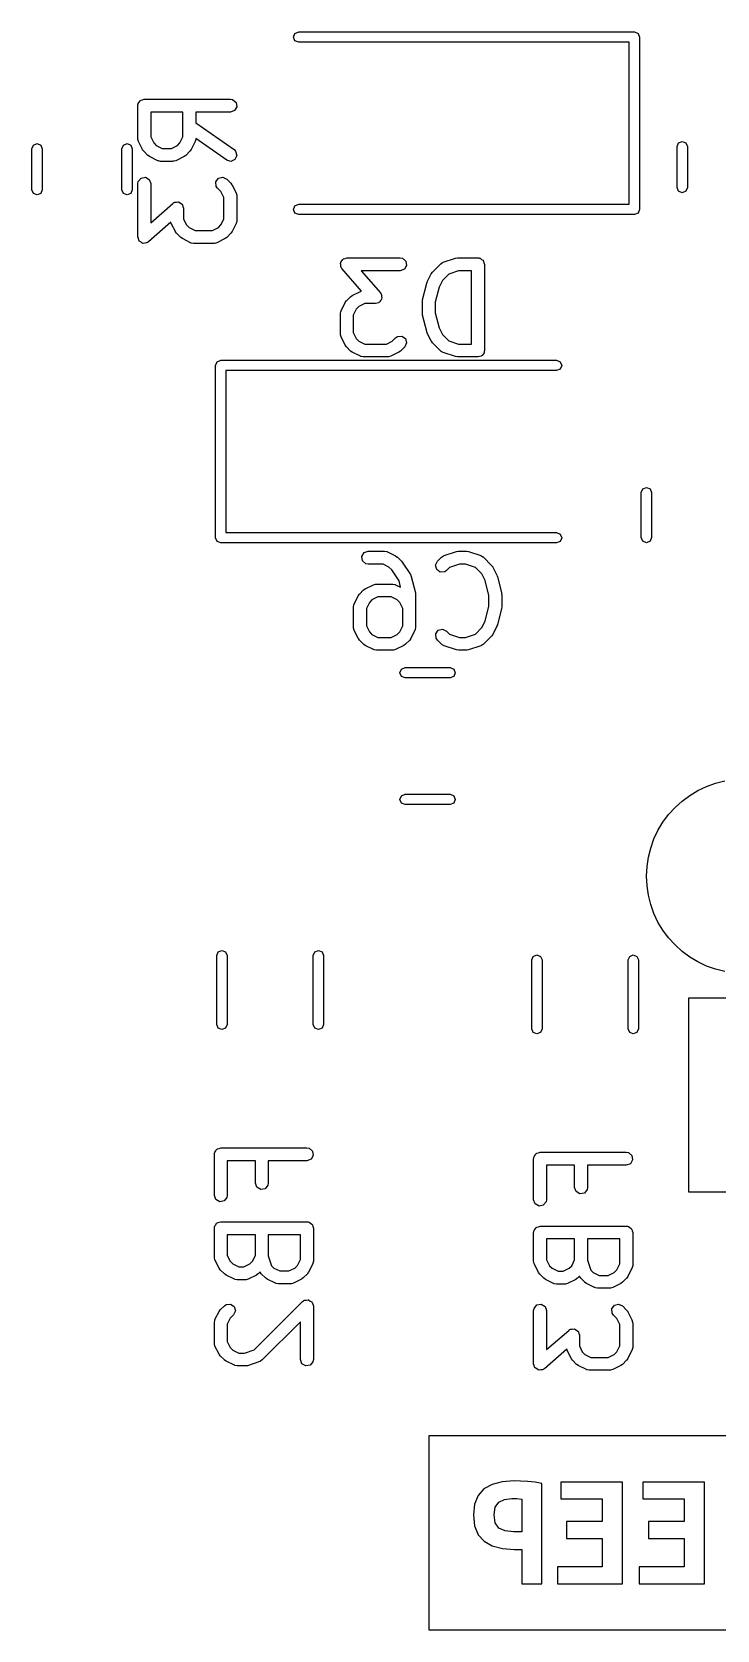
# Model space of a CAD drawing. Extents: x 109 to 192, y -153 to -42.
# Drawn here: x 108.84 to 116.8, y -115.43 to -96.88 of the extents above; entities that cross this region are included whole.
import ezdxf

# ---------------------------------------------------------------- set-up
doc = ezdxf.new("R2010")
doc.units = 0
doc.layers.add('BLACK', color=7, linetype='CONTINUOUS')

msp = doc.modelspace()

# ---------------------------------------------------------------- linework, layer by layer
at = {"layer": 'BLACK', "linetype": 'CONTINUOUS'}
for p, q in [((111.879, -96.9424), (111.896, -96.9)), ((111.896, -96.9848), (111.879, -96.9424)), ((111.896, -96.9), (111.939, -96.8824)), ((111.939, -97.0024), (111.896, -96.9848)), ((111.939, -96.8824), (115.839, -96.8824)), ((115.839, -96.8824), (115.881, -96.9)), ((115.881, -96.9), (115.899, -96.9424)), ((115.899, -96.9424), (115.899, -98.9424)), ((115.779, -97.0024), (111.939, -97.0024)), ((115.779, -98.8824), (115.779, -97.0024)), ((110.071, -97.7377), (110.072, -97.728)), ((110.072, -97.7247), (110.073, -97.7218)), ((110.072, -97.728), (110.072, -97.7247)), ((110.073, -97.7218), (110.075, -97.7121)), ((110.075, -97.7121), (110.088, -97.6971)), ((110.088, -97.6971), (110.097, -97.6803)), ((110.097, -97.6803), (110.104, -97.6779)), ((110.104, -97.6779), (110.108, -97.6728)), ((110.108, -97.6728), (110.127, -97.6694)), ((110.127, -97.6694), (110.146, -97.6627)), ((110.146, -97.6627), (111.146, -97.6627)), ((111.146, -97.6627), (111.171, -97.6672)), ((111.171, -97.6672), (111.211, -97.7002)), ((111.211, -97.7002), (111.219, -97.7507)), ((110.071, -98.1187), (110.071, -97.7377)), ((110.221, -97.8127), (110.221, -98.101)), ((110.594, -97.8127), (110.221, -97.8127)), ((110.594, -98.101), (110.594, -97.8127)), ((111.146, -97.8127), (110.744, -97.8127)), ((110.744, -97.8127), (110.744, -97.9368)), ((111.194, -97.7952), (111.146, -97.8127)), ((111.219, -97.7507), (111.194, -97.7952)), ((110.221, -98.101), (110.255, -98.1695)), ((110.56, -98.1695), (110.594, -98.101)), ((110.744, -97.9368), (111.189, -98.2477)), ((108.841, -98.2385), (108.858, -98.1961)), ((108.841, -98.7131), (108.841, -98.2385)), ((108.858, -98.1961), (108.901, -98.1785)), ((108.901, -98.1785), (108.943, -98.1961)), ((108.943, -98.1961), (108.961, -98.2385)), ((108.961, -98.2385), (108.961, -98.7131)), ((109.886, -98.2385), (109.903, -98.1961)), ((109.886, -98.7131), (109.886, -98.2385)), ((109.903, -98.1961), (109.946, -98.1785)), ((109.946, -98.1785), (109.988, -98.1961)), ((109.988, -98.1961), (110.006, -98.2385)), ((110.006, -98.2385), (110.006, -98.7131)), ((110.072, -98.1229), (110.071, -98.1187)), ((110.071, -98.1272), (110.072, -98.1229)), ((110.078, -98.1522), (110.071, -98.1272)), ((110.126, -98.2474), (110.078, -98.1522)), ((110.127, -98.2486), (110.126, -98.2474)), ((110.14, -98.2669), (110.127, -98.2486)), ((110.188, -98.3145), (110.14, -98.2669)), ((110.255, -98.1695), (110.285, -98.1999)), ((110.285, -98.1999), (110.354, -98.2341)), ((110.354, -98.2341), (110.461, -98.2341)), ((110.461, -98.2341), (110.53, -98.1999)), ((110.53, -98.1999), (110.56, -98.1695)), ((110.675, -98.2669), (110.627, -98.3145)), ((110.689, -98.2474), (110.675, -98.2654)), ((110.675, -98.2654), (110.675, -98.2669)), ((110.736, -98.1522), (110.689, -98.2474)), ((110.737, -98.1477), (110.736, -98.1522)), ((110.74, -98.1443), (110.737, -98.1477)), ((110.744, -98.1197), (110.74, -98.1443)), ((111.103, -98.3706), (110.744, -98.1197)), ((111.189, -98.2477), (111.207, -98.2661)), ((111.207, -98.2661), (111.22, -98.3157)), ((116.334, -98.2131), (116.351, -98.1707)), ((116.334, -98.6877), (116.334, -98.2131)), ((116.351, -98.1707), (116.394, -98.1531)), ((116.394, -98.1531), (116.436, -98.1707)), ((116.436, -98.1707), (116.454, -98.2131)), ((116.454, -98.2131), (116.454, -98.6877)), ((110.189, -98.3152), (110.188, -98.3145)), ((110.207, -98.3286), (110.189, -98.3152)), ((110.303, -98.3762), (110.207, -98.3286)), ((110.307, -98.3767), (110.303, -98.3762)), ((110.31, -98.3796), (110.307, -98.3767)), ((110.336, -98.3841), (110.31, -98.3796)), ((110.479, -98.3841), (110.336, -98.3841)), ((110.483, -98.3826), (110.479, -98.3841)), ((110.487, -98.3836), (110.483, -98.3826)), ((110.512, -98.3762), (110.487, -98.3836)), ((110.608, -98.3286), (110.512, -98.3762)), ((110.609, -98.3274), (110.608, -98.3286)), ((110.627, -98.3145), (110.609, -98.3274)), ((111.152, -98.3838), (111.103, -98.3706)), ((111.199, -98.3622), (111.152, -98.3838)), ((111.22, -98.3157), (111.199, -98.3622)), ((110.071, -98.6425), (110.075, -98.6168)), ((110.071, -99.2615), (110.071, -98.6425)), ((110.075, -98.6168), (110.108, -98.5775)), ((110.108, -98.5775), (110.159, -98.5686)), ((110.159, -98.5686), (110.203, -98.5943)), ((110.203, -98.5943), (110.221, -98.6425)), ((110.221, -98.6425), (110.221, -99.0962)), ((110.978, -98.6231), (111.007, -98.581)), ((110.982, -98.6742), (110.978, -98.6231)), ((111.007, -98.581), (111.057, -98.5678)), ((111.057, -98.5678), (111.103, -98.5894)), ((111.103, -98.5894), (111.151, -98.6371)), ((111.151, -98.6371), (111.164, -98.6554)), ((111.164, -98.6554), (111.165, -98.6565)), ((111.165, -98.6565), (111.213, -98.7518)), ((108.858, -98.7555), (108.841, -98.7131)), ((108.901, -98.7731), (108.858, -98.7555)), ((108.943, -98.7555), (108.901, -98.7731)), ((108.961, -98.7131), (108.943, -98.7555)), ((109.903, -98.7555), (109.886, -98.7131)), ((109.946, -98.7731), (109.903, -98.7555)), ((109.988, -98.7555), (109.946, -98.7731)), ((110.006, -98.7131), (109.988, -98.7555)), ((110.997, -98.6955), (110.982, -98.6742)), ((111.036, -98.7345), (110.997, -98.6955)), ((111.071, -98.803), (111.036, -98.7345)), ((111.071, -99.0533), (111.071, -98.803)), ((111.213, -98.7518), (111.22, -98.7767)), ((111.22, -98.7767), (111.219, -98.7811)), ((111.219, -98.7811), (111.221, -98.7853)), ((111.221, -98.7853), (111.221, -99.071)), ((116.351, -98.7301), (116.334, -98.6877)), ((116.394, -98.7477), (116.351, -98.7301)), ((116.436, -98.7301), (116.394, -98.7477)), ((116.454, -98.6877), (116.436, -98.7301)), ((110.221, -99.0962), (110.477, -98.8717)), ((110.477, -98.8717), (110.487, -98.8659)), ((110.487, -98.8659), (110.489, -98.8632)), ((110.489, -98.8632), (110.492, -98.8627)), ((110.492, -98.8627), (110.499, -98.8582)), ((110.499, -98.8582), (110.52, -98.8578)), ((110.52, -98.8578), (110.54, -98.8543)), ((110.54, -98.8543), (110.545, -98.8573)), ((110.545, -98.8573), (110.551, -98.8572)), ((110.551, -98.8572), (110.566, -98.8699)), ((110.566, -98.8699), (110.584, -98.88)), ((110.584, -98.88), (110.586, -98.8856)), ((110.586, -98.8856), (110.591, -98.8893)), ((110.591, -98.8893), (110.595, -98.9092)), ((110.595, -98.9092), (110.602, -98.9282)), ((110.602, -98.9282), (110.602, -99.0533)), ((111.879, -98.9424), (111.896, -98.9)), ((111.896, -98.9848), (111.879, -98.9424)), ((111.896, -98.9), (111.939, -98.8824)), ((111.939, -99.0024), (111.896, -98.9848)), ((111.939, -98.8824), (115.779, -98.8824)), ((115.839, -99.0024), (111.939, -99.0024)), ((115.881, -98.9848), (115.839, -99.0024)), ((115.899, -98.9424), (115.881, -98.9848)), ((110.455, -99.0903), (110.195, -99.318)), ((110.459, -99.1046), (110.455, -99.0903)), ((110.507, -99.1998), (110.459, -99.1046)), ((110.508, -99.2009), (110.507, -99.1998)), ((110.521, -99.2193), (110.508, -99.2009)), ((110.602, -99.0533), (110.636, -99.1218)), ((110.636, -99.1218), (110.666, -99.1523)), ((110.666, -99.1523), (110.735, -99.1865)), ((110.735, -99.1865), (110.937, -99.1865)), ((110.937, -99.1865), (111.006, -99.1523)), ((111.006, -99.1523), (111.036, -99.1218)), ((111.036, -99.1218), (111.071, -99.0533)), ((111.152, -99.2178), (111.151, -99.2193)), ((111.165, -99.1998), (111.152, -99.2178)), ((111.213, -99.1046), (111.165, -99.1998)), ((111.216, -99.0967), (111.213, -99.1001)), ((111.213, -99.1001), (111.213, -99.1046)), ((111.221, -99.071), (111.216, -99.0967)), ((110.077, -99.2805), (110.071, -99.2615)), ((110.081, -99.3003), (110.077, -99.2805)), ((110.086, -99.3041), (110.081, -99.3003)), ((110.088, -99.3097), (110.086, -99.3041)), ((110.106, -99.3198), (110.088, -99.3097)), ((110.121, -99.3325), (110.106, -99.3198)), ((110.127, -99.3324), (110.121, -99.3325)), ((110.133, -99.3354), (110.127, -99.3324)), ((110.152, -99.3319), (110.133, -99.3354)), ((110.173, -99.3314), (110.152, -99.3319)), ((110.18, -99.327), (110.173, -99.3314)), ((110.183, -99.3265), (110.18, -99.327)), ((110.185, -99.3238), (110.183, -99.3265)), ((110.195, -99.318), (110.185, -99.3238)), ((110.569, -99.2669), (110.521, -99.2193)), ((110.57, -99.2676), (110.569, -99.2669)), ((110.588, -99.281), (110.57, -99.2676)), ((110.683, -99.3286), (110.588, -99.281)), ((110.688, -99.3291), (110.683, -99.3286)), ((110.691, -99.332), (110.688, -99.3291)), ((110.717, -99.3365), (110.691, -99.332)), ((110.955, -99.3365), (110.717, -99.3365)), ((110.959, -99.335), (110.955, -99.3365)), ((110.964, -99.336), (110.959, -99.335)), ((110.989, -99.3286), (110.964, -99.336)), ((111.084, -99.281), (110.989, -99.3286)), ((111.085, -99.2798), (111.084, -99.281)), ((111.103, -99.2669), (111.085, -99.2798)), ((111.151, -99.2193), (111.103, -99.2669)), ((112.424, -99.5662), (112.427, -99.561)), ((112.428, -99.5861), (112.424, -99.5662)), ((112.427, -99.555), (112.44, -99.5392)), ((112.427, -99.561), (112.427, -99.555)), ((112.428, -99.6063), (112.428, -99.5861)), ((112.44, -99.5392), (112.45, -99.5217)), ((112.45, -99.5217), (112.456, -99.5197)), ((112.456, -99.5197), (112.459, -99.515)), ((112.459, -99.515), (112.479, -99.5111)), ((112.479, -99.5111), (112.498, -99.5042)), ((112.498, -99.5042), (113.117, -99.5042)), ((113.117, -99.5042), (113.143, -99.5087)), ((113.143, -99.5087), (113.182, -99.5417)), ((113.182, -99.5417), (113.191, -99.5922)), ((113.493, -99.669), (113.588, -99.5738)), ((113.588, -99.5738), (113.609, -99.5588)), ((113.609, -99.5588), (113.614, -99.5584)), ((113.614, -99.5584), (113.617, -99.5556)), ((113.617, -99.5556), (113.76, -99.508)), ((113.76, -99.508), (113.782, -99.5047)), ((113.782, -99.5047), (113.784, -99.5042)), ((113.784, -99.5042), (114.022, -99.5042)), ((114.022, -99.5042), (114.032, -99.5059)), ((114.032, -99.5059), (114.035, -99.5053)), ((114.035, -99.5053), (114.038, -99.507)), ((114.038, -99.507), (114.048, -99.5087)), ((114.048, -99.5087), (114.063, -99.5212)), ((114.063, -99.5212), (114.08, -99.531)), ((114.08, -99.531), (114.082, -99.5373)), ((114.082, -99.5373), (114.087, -99.5417)), ((114.087, -99.5417), (114.09, -99.5609)), ((114.09, -99.5609), (114.097, -99.5792)), ((114.097, -99.5792), (114.097, -100.579)), ((112.433, -99.6136), (112.428, -99.6063)), ((112.433, -99.6167), (112.433, -99.6136)), ((112.436, -99.6189), (112.433, -99.6167)), ((112.442, -99.6286), (112.436, -99.6189)), ((112.67, -99.8888), (112.442, -99.6286)), ((113.117, -99.6542), (112.664, -99.6542)), ((112.664, -99.6542), (112.888, -99.9107)), ((113.166, -99.6366), (113.117, -99.6542)), ((113.191, -99.5922), (113.166, -99.6366)), ((113.431, -99.7837), (113.479, -99.6885)), ((113.479, -99.6885), (113.492, -99.6705)), ((113.492, -99.6705), (113.493, -99.669)), ((113.608, -99.7665), (113.569, -99.8435)), ((113.682, -99.6924), (113.608, -99.7665)), ((113.796, -99.6542), (113.682, -99.6924)), ((113.947, -99.6542), (113.796, -99.6542)), ((113.947, -100.504), (113.947, -99.6542)), ((112.493, -100.002), (112.54, -99.9547)), ((112.54, -99.9547), (112.559, -99.9419)), ((112.559, -99.9419), (112.56, -99.9407)), ((112.56, -99.9407), (112.655, -99.8931)), ((112.655, -99.8931), (112.67, -99.8888)), ((112.888, -99.9107), (112.894, -99.9204)), ((112.894, -99.9204), (112.897, -99.9226)), ((112.897, -99.9226), (112.897, -99.9257)), ((112.897, -99.9257), (112.902, -99.933)), ((112.902, -99.933), (112.902, -99.9532)), ((112.902, -99.9532), (112.905, -99.9732)), ((113.378, -99.9896), (113.426, -99.7991)), ((113.426, -99.7991), (113.431, -99.7873)), ((113.431, -99.7873), (113.431, -99.7837)), ((113.569, -99.8435), (113.526, -100.017)), ((112.423, -100.151), (112.428, -100.125)), ((112.428, -100.125), (112.431, -100.122)), ((112.431, -100.117), (112.479, -100.022)), ((112.431, -100.122), (112.431, -100.117)), ((112.479, -100.022), (112.492, -100.004)), ((112.492, -100.004), (112.493, -100.002)), ((112.608, -100.1), (112.573, -100.168)), ((112.638, -100.069), (112.608, -100.1)), ((112.706, -100.035), (112.638, -100.069)), ((112.832, -100.035), (112.706, -100.035)), ((112.851, -100.028), (112.832, -100.035)), ((112.87, -100.024), (112.851, -100.028)), ((112.874, -100.02), (112.87, -100.024)), ((112.88, -100.018), (112.874, -100.02)), ((112.89, -100), (112.88, -100.018)), ((112.903, -99.9843), (112.89, -100)), ((112.905, -99.9732), (112.902, -99.9783)), ((112.902, -99.9783), (112.903, -99.9843)), ((113.376, -100.008), (113.378, -99.993)), ((113.376, -100.151), (113.376, -100.008)), ((113.378, -99.993), (113.378, -99.9896)), ((113.526, -100.017), (113.526, -100.141)), ((113.526, -100.141), (113.569, -100.315)), ((112.423, -100.389), (112.423, -100.151)), ((112.573, -100.168), (112.573, -100.371)), ((113.377, -100.154), (113.376, -100.151)), ((113.378, -100.169), (113.377, -100.154)), ((113.426, -100.359), (113.378, -100.169)), ((113.569, -100.315), (113.608, -100.392)), ((112.425, -100.393), (112.423, -100.389)), ((112.424, -100.397), (112.425, -100.393)), ((112.431, -100.422), (112.424, -100.397)), ((112.479, -100.517), (112.431, -100.422)), ((112.48, -100.519), (112.479, -100.517)), ((112.573, -100.371), (112.608, -100.44)), ((112.608, -100.44), (112.638, -100.47)), ((112.638, -100.47), (112.706, -100.504)), ((112.706, -100.504), (112.957, -100.504)), ((112.957, -100.504), (113.025, -100.47)), ((113.025, -100.47), (113.064, -100.431)), ((113.064, -100.431), (113.086, -100.416)), ((113.086, -100.416), (113.137, -100.411)), ((113.137, -100.411), (113.179, -100.441)), ((113.192, -100.49), (113.17, -100.537)), ((113.179, -100.441), (113.192, -100.49)), ((113.428, -100.362), (113.426, -100.359)), ((113.431, -100.375), (113.428, -100.362)), ((113.479, -100.47), (113.431, -100.375)), ((113.48, -100.471), (113.479, -100.47)), ((113.493, -100.489), (113.48, -100.471)), ((113.588, -100.585), (113.493, -100.489)), ((113.608, -100.392), (113.682, -100.466)), ((113.682, -100.466), (113.796, -100.504)), ((113.796, -100.504), (113.947, -100.504)), ((110.992, -100.71), (111.034, -100.692)), ((111.034, -100.692), (114.934, -100.692)), ((112.493, -100.537), (112.48, -100.519)), ((112.54, -100.585), (112.493, -100.537)), ((112.542, -100.585), (112.54, -100.585)), ((112.56, -100.599), (112.542, -100.585)), ((112.655, -100.646), (112.56, -100.599)), ((112.66, -100.647), (112.655, -100.646)), ((112.663, -100.65), (112.66, -100.647)), ((112.689, -100.654), (112.663, -100.65)), ((112.974, -100.654), (112.689, -100.654)), ((112.979, -100.653), (112.974, -100.654)), ((112.983, -100.654), (112.979, -100.653)), ((113.008, -100.646), (112.983, -100.654)), ((113.103, -100.599), (113.008, -100.646)), ((113.104, -100.597), (113.103, -100.599)), ((113.123, -100.585), (113.104, -100.597)), ((113.17, -100.537), (113.123, -100.585)), ((113.592, -100.586), (113.588, -100.585)), ((113.595, -100.59), (113.592, -100.586)), ((113.617, -100.603), (113.595, -100.59)), ((113.76, -100.65), (113.617, -100.603)), ((113.762, -100.65), (113.76, -100.65)), ((113.784, -100.654), (113.762, -100.65)), ((114.022, -100.654), (113.784, -100.654)), ((114.04, -100.648), (114.022, -100.654)), ((114.06, -100.644), (114.04, -100.648)), ((114.064, -100.639), (114.06, -100.644)), ((114.07, -100.637), (114.064, -100.639)), ((114.08, -100.62), (114.07, -100.637)), ((114.093, -100.605), (114.08, -100.62)), ((114.094, -100.595), (114.093, -100.605)), ((114.096, -100.592), (114.094, -100.595)), ((114.097, -100.579), (114.095, -100.589)), ((114.095, -100.589), (114.096, -100.592)), ((114.934, -100.692), (114.976, -100.71)), ((110.974, -100.752), (110.992, -100.71)), ((110.974, -102.752), (110.974, -100.752)), ((114.934, -100.812), (111.094, -100.812)), ((111.094, -100.812), (111.094, -102.692)), ((114.976, -100.795), (114.934, -100.812)), ((114.976, -100.71), (114.994, -100.752)), ((114.994, -100.752), (114.976, -100.795)), ((115.918, -102.228), (115.936, -102.185)), ((115.936, -102.185), (115.978, -102.168)), ((115.978, -102.168), (116.02, -102.185)), ((116.02, -102.185), (116.038, -102.228)), ((115.918, -102.75), (115.918, -102.228)), ((116.038, -102.228), (116.038, -102.75)), ((111.094, -102.692), (114.934, -102.692)), ((114.934, -102.692), (114.976, -102.71)), ((114.976, -102.71), (114.994, -102.752)), ((110.992, -102.795), (110.974, -102.752)), ((111.034, -102.812), (110.992, -102.795)), ((114.934, -102.812), (111.034, -102.812)), ((112.672, -102.97), (112.698, -102.925)), ((112.698, -102.925), (112.746, -102.908)), ((112.746, -102.908), (112.936, -102.908)), ((112.936, -102.908), (112.962, -102.912)), ((112.962, -102.912), (112.965, -102.915)), ((112.965, -102.915), (112.97, -102.916)), ((112.97, -102.916), (113.065, -102.963)), ((113.627, -102.959), (113.77, -102.912)), ((113.77, -102.912), (113.792, -102.908)), ((113.792, -102.908), (113.794, -102.908)), ((113.794, -102.908), (113.889, -102.908)), ((113.889, -102.908), (113.911, -102.912)), ((113.911, -102.912), (113.912, -102.912)), ((113.912, -102.912), (114.055, -102.959)), ((114.976, -102.795), (114.934, -102.812)), ((114.994, -102.752), (114.976, -102.795)), ((115.936, -102.793), (115.918, -102.75)), ((115.978, -102.81), (115.936, -102.793)), ((116.02, -102.793), (115.978, -102.81)), ((116.038, -102.75), (116.02, -102.793)), ((112.681, -103.02), (112.672, -102.97)), ((112.72, -103.053), (112.681, -103.02)), ((112.746, -103.058), (112.72, -103.053)), ((112.919, -103.058), (112.746, -103.058)), ((112.987, -103.092), (112.919, -103.058)), ((113.021, -103.126), (112.987, -103.092)), ((113.065, -102.963), (113.083, -102.977)), ((113.083, -102.977), (113.085, -102.977)), ((113.085, -102.977), (113.132, -103.025)), ((113.132, -103.025), (113.139, -103.034)), ((113.139, -103.034), (113.142, -103.036)), ((113.142, -103.036), (113.237, -103.179)), ((113.528, -103.071), (113.55, -103.025)), ((113.542, -103.121), (113.528, -103.071)), ((113.55, -103.025), (113.598, -102.977)), ((113.598, -102.977), (113.619, -102.962)), ((113.619, -102.962), (113.623, -102.962)), ((113.623, -102.962), (113.627, -102.959)), ((113.691, -103.096), (113.656, -103.131)), ((113.806, -103.058), (113.691, -103.096)), ((113.877, -103.058), (113.806, -103.058)), ((113.991, -103.096), (113.877, -103.058)), ((114.065, -103.17), (113.991, -103.096)), ((114.055, -102.959), (114.078, -102.972)), ((114.078, -102.972), (114.081, -102.975)), ((114.081, -102.975), (114.085, -102.977)), ((114.085, -102.977), (114.18, -103.073)), ((114.18, -103.073), (114.193, -103.091)), ((114.193, -103.091), (114.194, -103.092)), ((114.194, -103.092), (114.242, -103.187)), ((112.712, -103.344), (112.808, -103.297)), ((112.808, -103.297), (112.833, -103.289)), ((112.833, -103.289), (112.837, -103.29)), ((112.837, -103.29), (112.841, -103.289)), ((112.841, -103.289), (113.032, -103.289)), ((113.105, -103.252), (113.021, -103.126)), ((113.032, -103.289), (113.057, -103.293)), ((113.057, -103.293), (113.061, -103.296)), ((113.061, -103.296), (113.065, -103.297)), ((113.065, -103.297), (113.123, -103.326)), ((113.123, -103.326), (113.105, -103.252)), ((113.237, -103.179), (113.247, -103.202)), ((113.247, -103.202), (113.247, -103.203)), ((113.247, -103.203), (113.295, -103.393)), ((113.584, -103.15), (113.542, -103.121)), ((113.635, -103.146), (113.584, -103.15)), ((113.656, -103.131), (113.635, -103.146)), ((114.104, -103.247), (114.065, -103.17)), ((114.147, -103.421), (114.104, -103.247)), ((114.242, -103.187), (114.245, -103.2)), ((114.245, -103.2), (114.247, -103.203)), ((114.247, -103.203), (114.295, -103.393)), ((112.584, -103.521), (112.631, -103.425)), ((112.631, -103.425), (112.645, -103.407)), ((112.645, -103.406), (112.693, -103.358)), ((112.645, -103.407), (112.645, -103.406)), ((112.693, -103.358), (112.711, -103.345)), ((112.711, -103.345), (112.712, -103.344)), ((112.79, -103.473), (112.76, -103.503)), ((112.859, -103.439), (112.79, -103.473)), ((113.014, -103.439), (112.859, -103.439)), ((113.082, -103.473), (113.014, -103.439)), ((113.113, -103.503), (113.082, -103.473)), ((113.295, -103.393), (113.296, -103.408)), ((113.296, -103.408), (113.297, -103.411)), ((113.297, -103.411), (113.297, -103.792)), ((114.147, -103.545), (114.147, -103.421)), ((114.295, -103.393), (114.296, -103.408)), ((114.296, -103.408), (114.297, -103.411)), ((114.297, -103.411), (114.297, -103.554)), ((112.576, -103.554), (112.58, -103.529)), ((112.576, -103.792), (112.576, -103.554)), ((112.58, -103.529), (112.583, -103.525)), ((112.583, -103.525), (112.584, -103.521)), ((112.76, -103.503), (112.726, -103.572)), ((112.726, -103.572), (112.726, -103.775)), ((113.147, -103.572), (113.113, -103.503)), ((113.147, -103.775), (113.147, -103.572)), ((114.104, -103.719), (114.147, -103.545)), ((114.295, -103.572), (114.247, -103.763)), ((114.297, -103.554), (114.295, -103.569)), ((114.295, -103.569), (114.295, -103.572)), ((112.577, -103.797), (112.576, -103.792)), ((112.576, -103.801), (112.577, -103.797)), ((112.584, -103.826), (112.576, -103.801)), ((112.631, -103.921), (112.584, -103.826)), ((112.726, -103.775), (112.76, -103.843)), ((112.76, -103.843), (112.79, -103.874)), ((113.082, -103.874), (113.113, -103.843)), ((113.113, -103.843), (113.147, -103.775)), ((113.289, -103.826), (113.242, -103.921)), ((113.29, -103.821), (113.289, -103.826)), ((113.293, -103.818), (113.29, -103.821)), ((113.297, -103.792), (113.293, -103.818)), ((113.531, -103.868), (113.56, -103.826)), ((113.56, -103.826), (113.61, -103.813)), ((113.61, -103.813), (113.656, -103.835)), ((113.656, -103.835), (113.691, -103.87)), ((113.991, -103.87), (114.065, -103.795)), ((114.065, -103.795), (114.104, -103.719)), ((114.242, -103.778), (114.194, -103.873)), ((114.247, -103.763), (114.242, -103.775)), ((114.242, -103.775), (114.242, -103.778)), ((112.632, -103.922), (112.631, -103.921)), ((112.645, -103.941), (112.632, -103.922)), ((112.693, -103.988), (112.645, -103.941)), ((112.694, -103.989), (112.693, -103.988)), ((112.712, -104.002), (112.694, -103.989)), ((112.808, -104.05), (112.712, -104.002)), ((112.79, -103.874), (112.859, -103.908)), ((112.859, -103.908), (113.014, -103.908)), ((113.014, -103.908), (113.082, -103.874)), ((113.16, -104.002), (113.065, -104.05)), ((113.162, -104.001), (113.16, -104.002)), ((113.18, -103.988), (113.162, -104.001)), ((113.228, -103.941), (113.18, -103.988)), ((113.242, -103.921), (113.228, -103.939)), ((113.228, -103.939), (113.228, -103.941)), ((113.535, -103.919), (113.531, -103.868)), ((113.55, -103.941), (113.535, -103.919)), ((113.598, -103.988), (113.55, -103.941)), ((113.602, -103.99), (113.598, -103.988)), ((113.604, -103.994), (113.602, -103.99)), ((113.627, -104.006), (113.604, -103.994)), ((113.77, -104.054), (113.627, -104.006)), ((113.691, -103.87), (113.806, -103.908)), ((113.806, -103.908), (113.877, -103.908)), ((113.877, -103.908), (113.991, -103.87)), ((114.055, -104.006), (113.912, -104.054)), ((114.059, -104.004), (114.055, -104.006)), ((114.063, -104.003), (114.059, -104.004)), ((114.085, -103.988), (114.063, -104.003)), ((114.18, -103.893), (114.085, -103.988)), ((114.181, -103.891), (114.18, -103.893)), ((114.194, -103.873), (114.181, -103.891)), ((112.812, -104.05), (112.808, -104.05)), ((112.816, -104.053), (112.812, -104.05)), ((112.841, -104.058), (112.816, -104.053)), ((113.032, -104.058), (112.841, -104.058)), ((113.036, -104.056), (113.032, -104.058)), ((113.04, -104.057), (113.036, -104.056)), ((113.065, -104.05), (113.04, -104.057)), ((113.771, -104.054), (113.77, -104.054)), ((113.794, -104.058), (113.771, -104.054)), ((113.889, -104.058), (113.794, -104.058)), ((113.89, -104.057), (113.889, -104.058)), ((113.912, -104.054), (113.89, -104.057)), ((113.115, -104.319), (113.133, -104.277)), ((113.133, -104.362), (113.115, -104.319)), ((113.133, -104.277), (113.175, -104.259)), ((113.175, -104.379), (113.133, -104.362)), ((113.175, -104.259), (113.698, -104.259)), ((113.698, -104.379), (113.175, -104.379)), ((113.698, -104.259), (113.74, -104.277)), ((113.74, -104.362), (113.698, -104.379)), ((113.74, -104.277), (113.758, -104.319)), ((113.758, -104.319), (113.74, -104.362)), ((116.48, -105.742), (116.575, -105.685)), ((116.575, -105.685), (116.676, -105.638)), ((116.676, -105.638), (116.78, -105.601)), ((116.78, -105.601), (116.887, -105.574)), ((113.115, -105.789), (113.133, -105.747)), ((113.133, -105.832), (113.115, -105.789)), ((113.133, -105.747), (113.175, -105.729)), ((113.175, -105.849), (113.133, -105.832)), ((113.175, -105.729), (113.698, -105.729)), ((113.698, -105.849), (113.175, -105.849)), ((113.698, -105.729), (113.74, -105.747)), ((113.74, -105.832), (113.698, -105.849)), ((113.74, -105.747), (113.758, -105.789)), ((113.758, -105.789), (113.74, -105.832)), ((116.235, -105.964), (116.31, -105.882)), ((116.31, -105.882), (116.392, -105.808)), ((116.392, -105.808), (116.48, -105.742)), ((116.112, -106.148), (116.169, -106.053)), ((116.169, -106.053), (116.235, -105.964)), ((116.028, -106.353), (116.065, -106.248)), ((116.065, -106.248), (116.112, -106.148)), ((116.001, -106.46), (116.028, -106.353)), ((115.979, -106.68), (115.985, -106.569)), ((115.985, -106.569), (116.001, -106.46)), ((115.985, -106.791), (115.979, -106.68)), ((116.001, -106.9), (115.985, -106.791)), ((116.028, -107.007), (116.001, -106.9)), ((116.065, -107.112), (116.028, -107.007)), ((116.112, -107.212), (116.065, -107.112)), ((116.169, -107.307), (116.112, -107.212)), ((116.235, -107.396), (116.169, -107.307)), ((110.988, -107.601), (111.005, -107.559)), ((111.005, -107.559), (111.048, -107.541)), ((111.048, -107.541), (111.09, -107.559)), ((111.09, -107.559), (111.108, -107.601)), ((112.108, -107.601), (112.125, -107.559)), ((112.125, -107.559), (112.168, -107.541)), ((112.168, -107.541), (112.21, -107.559)), ((112.21, -107.559), (112.228, -107.601)), ((116.31, -107.478), (116.235, -107.396)), ((116.392, -107.552), (116.31, -107.478)), ((116.48, -107.618), (116.392, -107.552)), ((110.988, -108.4), (110.988, -107.601)), ((111.108, -107.601), (111.108, -108.4)), ((112.108, -108.4), (112.108, -107.601)), ((112.228, -107.601), (112.228, -108.4)), ((114.645, -107.652), (114.663, -107.61)), ((114.645, -108.451), (114.645, -107.652)), ((114.663, -107.61), (114.705, -107.592)), ((114.705, -107.592), (114.748, -107.61)), ((114.748, -107.61), (114.765, -107.652)), ((114.765, -107.652), (114.765, -108.451)), ((115.765, -107.652), (115.783, -107.61)), ((115.765, -108.451), (115.765, -107.652)), ((115.783, -107.61), (115.825, -107.592)), ((115.825, -107.592), (115.868, -107.61)), ((115.868, -107.61), (115.885, -107.652)), ((115.885, -107.652), (115.885, -108.451)), ((116.575, -107.675), (116.48, -107.618)), ((116.676, -107.722), (116.575, -107.675)), ((116.78, -107.759), (116.676, -107.722)), ((116.887, -107.786), (116.78, -107.759)), ((116.47, -108.092), (125.846, -108.092)), ((116.47, -110.348), (116.47, -108.092)), ((111.005, -108.443), (110.988, -108.4)), ((111.048, -108.46), (111.005, -108.443)), ((111.09, -108.443), (111.048, -108.46)), ((111.108, -108.4), (111.09, -108.443)), ((112.125, -108.443), (112.108, -108.4)), ((112.168, -108.46), (112.125, -108.443)), ((112.21, -108.443), (112.168, -108.46)), ((112.228, -108.4), (112.21, -108.443)), ((114.663, -108.494), (114.645, -108.451)), ((114.765, -108.451), (114.748, -108.494)), ((115.783, -108.494), (115.765, -108.451)), ((115.885, -108.451), (115.868, -108.494)), ((114.705, -108.511), (114.663, -108.494)), ((114.748, -108.494), (114.705, -108.511)), ((115.825, -108.511), (115.783, -108.494)), ((115.868, -108.494), (115.825, -108.511)), ((110.96, -109.908), (110.961, -109.898)), ((110.96, -110.384), (110.96, -109.908)), ((110.961, -109.895), (110.962, -109.892)), ((110.961, -109.898), (110.961, -109.895)), ((110.962, -109.892), (110.964, -109.882)), ((110.964, -109.882), (110.977, -109.867)), ((110.977, -109.867), (110.986, -109.85)), ((110.986, -109.85), (110.993, -109.848)), ((110.993, -109.848), (110.997, -109.843)), ((110.997, -109.843), (111.016, -109.839)), ((111.016, -109.839), (111.035, -109.833)), ((111.035, -109.833), (112.035, -109.833)), ((112.035, -109.833), (112.06, -109.837)), ((112.083, -109.965), (112.035, -109.983)), ((112.06, -109.837), (112.1, -109.87)), ((112.108, -109.921), (112.083, -109.965)), ((112.1, -109.87), (112.108, -109.921)), ((114.668, -109.958), (114.67, -109.949)), ((114.668, -110.435), (114.668, -109.958)), ((114.669, -109.945), (114.671, -109.942)), ((114.67, -109.949), (114.669, -109.945)), ((114.671, -109.942), (114.673, -109.933)), ((114.673, -109.933), (114.685, -109.918)), ((114.685, -109.918), (114.695, -109.901)), ((114.695, -109.901), (114.701, -109.899)), ((114.701, -109.899), (114.705, -109.893)), ((114.705, -109.893), (114.725, -109.89)), ((114.725, -109.89), (114.743, -109.883)), ((114.743, -109.883), (115.743, -109.883)), ((115.743, -109.883), (115.769, -109.888)), ((115.769, -109.888), (115.808, -109.921)), ((115.817, -109.971), (115.791, -110.016)), ((115.808, -109.921), (115.817, -109.971)), ((111.436, -109.983), (111.11, -109.983)), ((111.11, -109.983), (111.11, -110.384)), ((111.436, -110.241), (111.436, -109.983)), ((112.035, -109.983), (111.586, -109.983)), ((111.586, -109.983), (111.586, -110.241)), ((115.144, -110.033), (114.818, -110.033)), ((114.818, -110.033), (114.818, -110.435)), ((115.144, -110.292), (115.144, -110.033)), ((115.743, -110.033), (115.294, -110.033)), ((115.294, -110.033), (115.294, -110.292)), ((115.791, -110.016), (115.743, -110.033)), ((111.453, -110.289), (111.436, -110.241)), ((111.498, -110.315), (111.453, -110.289)), ((111.548, -110.306), (111.498, -110.315)), ((111.581, -110.267), (111.548, -110.306)), ((111.586, -110.241), (111.581, -110.267)), ((115.162, -110.34), (115.144, -110.292)), ((115.206, -110.366), (115.162, -110.34)), ((115.29, -110.317), (115.257, -110.357)), ((115.294, -110.292), (115.29, -110.317)), ((110.977, -110.432), (110.96, -110.384)), ((111.022, -110.458), (110.977, -110.432)), ((111.072, -110.449), (111.022, -110.458)), ((111.105, -110.409), (111.072, -110.449)), ((111.11, -110.384), (111.105, -110.409)), ((114.686, -110.483), (114.668, -110.435)), ((114.73, -110.508), (114.686, -110.483)), ((114.78, -110.499), (114.73, -110.508)), ((114.813, -110.46), (114.78, -110.499)), ((114.818, -110.435), (114.813, -110.46)), ((115.257, -110.357), (115.206, -110.366)), ((125.846, -110.348), (116.47, -110.348)), ((110.977, -110.724), (110.986, -110.707)), ((110.986, -110.707), (110.993, -110.705)), ((110.993, -110.705), (110.997, -110.7)), ((110.997, -110.7), (111.016, -110.696)), ((111.016, -110.696), (111.035, -110.69)), ((111.035, -110.69), (112.035, -110.69)), ((112.035, -110.69), (112.044, -110.691)), ((112.044, -110.691), (112.048, -110.691)), ((112.048, -110.691), (112.05, -110.692)), ((112.05, -110.692), (112.06, -110.694)), ((112.06, -110.694), (112.075, -110.707)), ((112.075, -110.707), (112.092, -110.716)), ((112.092, -110.716), (112.094, -110.723)), ((110.96, -110.765), (110.961, -110.755)), ((110.96, -111.098), (110.96, -110.765)), ((110.961, -110.752), (110.962, -110.749)), ((110.961, -110.755), (110.961, -110.752)), ((110.962, -110.749), (110.964, -110.739)), ((110.964, -110.739), (110.977, -110.724)), ((111.11, -110.84), (111.11, -111.08)), ((111.436, -110.84), (111.11, -110.84)), ((111.436, -111.08), (111.436, -110.84)), ((111.586, -110.84), (111.586, -111.086)), ((111.96, -110.84), (111.586, -110.84)), ((111.96, -111.128), (111.96, -110.84)), ((112.094, -110.723), (112.1, -110.727)), ((112.1, -110.727), (112.103, -110.746)), ((112.103, -110.746), (112.11, -110.765)), ((112.11, -110.765), (112.11, -111.146)), ((114.668, -110.815), (114.67, -110.806)), ((114.668, -111.149), (114.668, -110.815)), ((114.669, -110.802), (114.671, -110.8)), ((114.67, -110.806), (114.669, -110.802)), ((114.671, -110.8), (114.673, -110.79)), ((114.673, -110.79), (114.685, -110.775)), ((114.685, -110.775), (114.695, -110.758)), ((114.695, -110.758), (114.701, -110.756)), ((114.701, -110.756), (114.705, -110.751)), ((114.705, -110.751), (114.725, -110.747)), ((114.725, -110.747), (114.743, -110.74)), ((114.743, -110.74), (115.743, -110.74)), ((114.818, -110.89), (114.818, -111.131)), ((115.144, -110.89), (114.818, -110.89)), ((115.144, -111.131), (115.144, -110.89)), ((115.294, -110.89), (115.294, -111.137)), ((115.668, -110.89), (115.294, -110.89)), ((115.668, -111.179), (115.668, -110.89)), ((115.743, -110.74), (115.753, -110.742)), ((115.753, -110.742), (115.756, -110.742)), ((115.756, -110.742), (115.759, -110.743)), ((115.759, -110.743), (115.769, -110.745)), ((115.769, -110.745), (115.784, -110.758)), ((115.784, -110.758), (115.8, -110.767)), ((115.8, -110.767), (115.803, -110.774)), ((115.803, -110.774), (115.808, -110.778)), ((115.808, -110.778), (115.811, -110.797)), ((115.811, -110.797), (115.818, -110.815)), ((115.818, -110.815), (115.818, -111.196)), ((111.11, -111.08), (111.144, -111.149)), ((111.402, -111.149), (111.436, -111.08)), ((111.586, -111.086), (111.624, -111.2)), ((110.961, -111.102), (110.96, -111.098)), ((110.96, -111.107), (110.961, -111.102)), ((110.967, -111.132), (110.96, -111.107)), ((111.015, -111.227), (110.967, -111.132)), ((111.016, -111.228), (111.015, -111.227)), ((111.029, -111.246), (111.016, -111.228)), ((111.077, -111.294), (111.029, -111.246)), ((111.144, -111.149), (111.174, -111.179)), ((111.174, -111.179), (111.243, -111.213)), ((111.243, -111.213), (111.303, -111.213)), ((111.303, -111.213), (111.371, -111.179)), ((111.371, -111.179), (111.402, -111.149)), ((111.49, -111.272), (111.469, -111.294)), ((111.49, -111.273), (111.49, -111.272)), ((111.505, -111.294), (111.49, -111.273)), ((111.624, -111.2), (111.65, -111.227)), ((111.65, -111.227), (111.719, -111.261)), ((111.719, -111.261), (111.826, -111.261)), ((111.826, -111.261), (111.895, -111.227)), ((111.895, -111.227), (111.925, -111.196)), ((111.925, -111.196), (111.96, -111.128)), ((112.102, -111.179), (112.054, -111.274)), ((112.105, -111.171), (112.102, -111.175)), ((112.102, -111.175), (112.102, -111.179)), ((112.11, -111.146), (112.105, -111.171)), ((114.67, -111.153), (114.668, -111.149)), ((114.668, -111.157), (114.67, -111.153)), ((114.676, -111.182), (114.668, -111.157)), ((114.724, -111.278), (114.676, -111.182)), ((114.818, -111.131), (114.852, -111.2)), ((114.852, -111.2), (114.883, -111.23)), ((114.883, -111.23), (114.951, -111.264)), ((114.951, -111.264), (115.011, -111.264)), ((115.011, -111.264), (115.08, -111.23)), ((115.08, -111.23), (115.11, -111.2)), ((115.11, -111.2), (115.144, -111.131)), ((115.294, -111.137), (115.332, -111.251)), ((115.332, -111.251), (115.359, -111.278)), ((115.603, -111.278), (115.634, -111.247)), ((115.634, -111.247), (115.668, -111.179)), ((115.81, -111.23), (115.762, -111.325)), ((115.811, -111.226), (115.81, -111.23)), ((115.813, -111.222), (115.811, -111.226)), ((115.818, -111.196), (115.813, -111.222)), ((111.078, -111.295), (111.077, -111.294)), ((111.096, -111.308), (111.078, -111.295)), ((111.192, -111.356), (111.096, -111.308)), ((111.196, -111.356), (111.192, -111.356)), ((111.199, -111.359), (111.196, -111.356)), ((111.225, -111.363), (111.199, -111.359)), ((111.32, -111.363), (111.225, -111.363)), ((111.325, -111.362), (111.32, -111.363)), ((111.329, -111.363), (111.325, -111.362)), ((111.354, -111.356), (111.329, -111.363)), ((111.449, -111.308), (111.354, -111.356)), ((111.45, -111.307), (111.449, -111.308)), ((111.469, -111.294), (111.45, -111.307)), ((111.553, -111.342), (111.505, -111.294)), ((111.554, -111.342), (111.553, -111.342)), ((111.572, -111.356), (111.554, -111.342)), ((111.668, -111.403), (111.572, -111.356)), ((111.672, -111.404), (111.668, -111.403)), ((111.676, -111.407), (111.672, -111.404)), ((111.701, -111.411), (111.676, -111.407)), ((111.844, -111.411), (111.701, -111.411)), ((111.848, -111.41), (111.844, -111.411)), ((111.853, -111.411), (111.848, -111.41)), ((111.878, -111.403), (111.853, -111.411)), ((111.973, -111.356), (111.878, -111.403)), ((111.974, -111.354), (111.973, -111.356)), ((111.992, -111.342), (111.974, -111.354)), ((112.04, -111.294), (111.992, -111.342)), ((112.041, -111.292), (112.04, -111.294)), ((112.054, -111.274), (112.041, -111.292)), ((114.725, -111.279), (114.724, -111.278)), ((114.738, -111.297), (114.725, -111.279)), ((114.785, -111.345), (114.738, -111.297)), ((114.787, -111.345), (114.785, -111.345)), ((114.805, -111.359), (114.787, -111.345)), ((114.9, -111.406), (114.805, -111.359)), ((114.904, -111.407), (114.9, -111.406)), ((114.908, -111.41), (114.904, -111.407)), ((114.933, -111.414), (114.908, -111.41)), ((115.029, -111.414), (114.933, -111.414)), ((115.033, -111.413), (115.029, -111.414)), ((115.037, -111.414), (115.033, -111.413)), ((115.062, -111.406), (115.037, -111.414)), ((115.157, -111.359), (115.062, -111.406)), ((115.159, -111.358), (115.157, -111.359)), ((115.177, -111.345), (115.159, -111.358)), ((115.199, -111.323), (115.177, -111.345)), ((115.214, -111.345), (115.199, -111.323)), ((115.199, -111.323), (115.199, -111.323)), ((115.261, -111.392), (115.214, -111.345)), ((115.263, -111.393), (115.261, -111.392)), ((115.281, -111.406), (115.263, -111.393)), ((115.376, -111.454), (115.281, -111.406)), ((115.359, -111.278), (115.427, -111.312)), ((115.381, -111.454), (115.376, -111.454)), ((115.384, -111.457), (115.381, -111.454)), ((115.41, -111.462), (115.384, -111.457)), ((115.427, -111.312), (115.535, -111.312)), ((115.535, -111.312), (115.603, -111.278)), ((115.586, -111.454), (115.561, -111.461)), ((115.681, -111.406), (115.586, -111.454)), ((115.682, -111.405), (115.681, -111.406)), ((115.701, -111.392), (115.682, -111.405)), ((115.748, -111.345), (115.701, -111.392)), ((115.749, -111.343), (115.748, -111.345)), ((115.762, -111.325), (115.749, -111.343)), ((111.423, -112.175), (111.982, -111.616)), ((111.982, -111.616), (111.995, -111.607)), ((111.995, -111.607), (111.997, -111.604)), ((111.997, -111.604), (111.999, -111.604)), ((111.999, -111.604), (112.003, -111.601)), ((112.003, -111.601), (112.025, -111.599)), ((112.025, -111.599), (112.048, -111.596)), ((112.048, -111.596), (112.051, -111.597)), ((112.051, -111.597), (112.054, -111.597)), ((112.054, -111.597), (112.072, -111.61)), ((112.072, -111.61), (112.092, -111.621)), ((112.092, -111.621), (112.093, -111.624)), ((112.093, -111.624), (112.096, -111.626)), ((112.096, -111.626), (112.102, -111.648)), ((115.553, -111.462), (115.41, -111.462)), ((115.557, -111.46), (115.553, -111.462)), ((115.561, -111.461), (115.557, -111.46)), ((110.967, -111.826), (111.015, -111.731)), ((110.967, -111.831), (110.967, -111.826)), ((111.015, -111.731), (111.028, -111.713)), ((111.028, -111.713), (111.029, -111.712)), ((111.029, -111.712), (111.077, -111.664)), ((111.077, -111.664), (111.098, -111.649)), ((111.098, -111.649), (111.149, -111.645)), ((111.144, -111.809), (111.11, -111.878)), ((111.183, -111.77), (111.144, -111.809)), ((111.149, -111.645), (111.191, -111.674)), ((111.205, -111.724), (111.183, -111.77)), ((111.191, -111.674), (111.205, -111.724)), ((112.102, -111.648), (112.11, -111.669)), ((112.11, -111.669), (112.11, -112.288)), ((114.668, -111.72), (114.673, -111.695)), ((114.668, -112.339), (114.668, -111.72)), ((114.673, -111.695), (114.705, -111.655)), ((114.705, -111.655), (114.756, -111.646)), ((114.756, -111.646), (114.8, -111.672)), ((114.8, -111.672), (114.818, -111.72)), ((114.818, -111.72), (114.818, -112.174)), ((115.575, -111.701), (115.605, -111.659)), ((115.58, -111.752), (115.575, -111.701)), ((115.595, -111.773), (115.58, -111.752)), ((115.634, -111.812), (115.595, -111.773)), ((115.605, -111.659), (115.654, -111.646)), ((115.668, -111.881), (115.634, -111.812)), ((115.654, -111.646), (115.701, -111.667)), ((115.701, -111.667), (115.748, -111.715)), ((115.748, -111.715), (115.761, -111.733)), ((115.761, -111.733), (115.762, -111.734)), ((115.762, -111.734), (115.81, -111.83)), ((110.96, -111.86), (110.964, -111.834)), ((110.96, -112.098), (110.96, -111.86)), ((110.964, -111.834), (110.967, -111.831)), ((111.11, -111.878), (111.11, -112.08)), ((111.96, -111.851), (111.516, -112.294)), ((111.96, -112.288), (111.96, -111.851)), ((114.818, -112.174), (115.075, -111.95)), ((115.075, -111.95), (115.084, -111.944)), ((115.084, -111.944), (115.086, -111.941)), ((115.086, -111.941), (115.089, -111.94)), ((115.089, -111.94), (115.097, -111.936)), ((115.097, -111.936), (115.117, -111.936)), ((115.117, -111.936), (115.137, -111.932)), ((115.137, -111.932), (115.142, -111.935)), ((115.142, -111.935), (115.148, -111.935)), ((115.148, -111.935), (115.164, -111.948)), ((115.164, -111.948), (115.181, -111.958)), ((115.181, -111.958), (115.183, -111.963)), ((115.183, -111.963), (115.188, -111.967)), ((115.188, -111.967), (115.192, -111.987)), ((115.192, -111.987), (115.199, -112.006)), ((115.199, -112.006), (115.199, -112.131)), ((115.668, -112.131), (115.668, -111.881)), ((115.81, -111.83), (115.817, -111.855)), ((115.817, -111.855), (115.816, -111.859)), ((115.816, -111.859), (115.818, -111.863)), ((115.818, -111.863), (115.818, -112.149)), ((110.961, -112.102), (110.96, -112.098)), ((110.96, -112.107), (110.961, -112.102)), ((110.967, -112.132), (110.96, -112.107)), ((111.015, -112.227), (110.967, -112.132)), ((111.11, -112.08), (111.144, -112.149)), ((111.144, -112.149), (111.174, -112.179)), ((111.174, -112.179), (111.243, -112.213)), ((111.308, -112.213), (111.423, -112.175)), ((115.053, -112.168), (114.792, -112.396)), ((115.057, -112.182), (115.053, -112.168)), ((115.104, -112.278), (115.057, -112.182)), ((115.199, -112.131), (115.233, -112.2)), ((115.233, -112.2), (115.264, -112.23)), ((115.603, -112.23), (115.634, -112.2)), ((115.634, -112.2), (115.668, -112.131)), ((115.81, -112.182), (115.762, -112.278)), ((115.811, -112.178), (115.81, -112.182)), ((115.813, -112.174), (115.811, -112.178)), ((115.818, -112.149), (115.813, -112.174)), ((111.016, -112.228), (111.015, -112.227)), ((111.029, -112.246), (111.016, -112.228)), ((111.077, -112.294), (111.029, -112.246)), ((111.078, -112.295), (111.077, -112.294)), ((111.096, -112.308), (111.078, -112.295)), ((111.192, -112.356), (111.096, -112.308)), ((111.196, -112.356), (111.192, -112.356)), ((111.199, -112.359), (111.196, -112.356)), ((111.225, -112.363), (111.199, -112.359)), ((111.32, -112.363), (111.225, -112.363)), ((111.243, -112.213), (111.308, -112.213)), ((111.322, -112.363), (111.32, -112.363)), ((111.344, -112.36), (111.322, -112.363)), ((111.487, -112.312), (111.344, -112.36)), ((111.49, -112.309), (111.487, -112.312)), ((111.495, -112.309), (111.49, -112.309)), ((111.516, -112.294), (111.495, -112.309)), ((111.977, -112.337), (111.96, -112.288)), ((112.022, -112.362), (111.977, -112.337)), ((112.072, -112.353), (112.022, -112.362)), ((112.105, -112.314), (112.072, -112.353)), ((112.11, -112.288), (112.105, -112.314)), ((114.675, -112.358), (114.668, -112.339)), ((114.679, -112.378), (114.675, -112.358)), ((114.683, -112.382), (114.679, -112.378)), ((114.686, -112.387), (114.683, -112.382)), ((115.106, -112.279), (115.104, -112.278)), ((115.119, -112.297), (115.106, -112.279)), ((115.166, -112.345), (115.119, -112.297)), ((115.168, -112.345), (115.166, -112.345)), ((115.186, -112.359), (115.168, -112.345)), ((115.281, -112.406), (115.186, -112.359)), ((115.264, -112.23), (115.332, -112.264)), ((115.332, -112.264), (115.535, -112.264)), ((115.535, -112.264), (115.603, -112.23)), ((115.681, -112.359), (115.586, -112.406)), ((115.682, -112.358), (115.681, -112.359)), ((115.701, -112.345), (115.682, -112.358)), ((115.748, -112.297), (115.701, -112.345)), ((115.749, -112.296), (115.748, -112.297)), ((115.762, -112.278), (115.749, -112.296)), ((114.703, -112.398), (114.686, -112.387)), ((114.719, -112.41), (114.703, -112.398)), ((114.725, -112.41), (114.719, -112.41)), ((114.73, -112.413), (114.725, -112.41)), ((114.75, -112.41), (114.73, -112.413)), ((114.77, -112.409), (114.75, -112.41)), ((114.777, -112.405), (114.77, -112.409)), ((114.78, -112.404), (114.777, -112.405)), ((114.783, -112.402), (114.78, -112.404)), ((114.792, -112.396), (114.783, -112.402)), ((115.285, -112.407), (115.281, -112.406)), ((115.289, -112.41), (115.285, -112.407)), ((115.314, -112.414), (115.289, -112.41)), ((115.553, -112.414), (115.314, -112.414)), ((115.557, -112.413), (115.553, -112.414)), ((115.561, -112.414), (115.557, -112.413)), ((115.586, -112.406), (115.561, -112.414)), ((113.455, -113.172), (125.813, -113.172)), ((113.455, -115.428), (113.455, -113.172)), ((114.023, -113.865), (113.981, -113.966)), ((114.091, -113.79), (114.023, -113.865)), ((114.185, -113.739), (114.091, -113.79)), ((114.301, -113.708), (114.185, -113.739)), ((114.44, -113.698), (114.301, -113.708)), ((114.514, -113.7), (114.44, -113.698)), ((114.6, -113.705), (114.514, -113.7)), ((114.687, -113.713), (114.6, -113.705)), ((114.764, -113.727), (114.687, -113.713)), ((114.764, -114.891), (114.764, -113.727)), ((114.985, -113.711), (114.985, -113.906)), ((115.699, -113.711), (114.985, -113.711)), ((115.699, -114.891), (115.699, -113.711)), ((115.937, -113.711), (115.937, -113.906)), ((116.652, -113.711), (115.937, -113.711)), ((116.652, -114.891), (116.652, -113.711)), ((113.981, -113.966), (113.968, -114.092)), ((114.208, -114.09), (114.222, -114.003)), ((114.222, -114.003), (114.264, -113.945)), ((114.264, -113.945), (114.329, -113.913)), ((114.329, -113.913), (114.413, -113.902)), ((114.413, -113.902), (114.471, -113.903)), ((114.471, -113.903), (114.53, -113.908)), ((114.53, -113.908), (114.53, -114.289)), ((114.985, -113.906), (115.465, -113.906)), ((115.465, -113.906), (115.465, -114.17)), ((115.937, -113.906), (116.417, -113.906)), ((116.417, -113.906), (116.417, -114.17)), ((113.968, -114.092), (113.981, -114.22)), ((113.981, -114.22), (114.023, -114.322)), ((114.222, -114.183), (114.208, -114.09)), ((114.265, -114.244), (114.222, -114.183)), ((115.465, -114.17), (115.048, -114.17)), ((115.048, -114.17), (115.048, -114.365)), ((116.417, -114.17), (116, -114.17)), ((116, -114.17), (116, -114.365)), ((114.023, -114.322), (114.092, -114.398)), ((114.092, -114.398), (114.187, -114.45)), ((114.336, -114.277), (114.265, -114.244)), ((114.434, -114.289), (114.336, -114.277)), ((114.53, -114.289), (114.434, -114.289)), ((115.048, -114.365), (115.465, -114.365)), ((115.465, -114.365), (115.465, -114.696)), ((116, -114.365), (116.417, -114.365)), ((116.417, -114.365), (116.417, -114.696)), ((114.187, -114.45), (114.305, -114.482)), ((114.305, -114.482), (114.446, -114.492)), ((114.446, -114.492), (114.53, -114.492)), ((114.53, -114.492), (114.53, -114.891)), ((115.465, -114.696), (114.943, -114.696)), ((114.943, -114.696), (114.943, -114.891)), ((116.417, -114.696), (115.895, -114.696)), ((115.895, -114.696), (115.895, -114.891)), ((114.53, -114.891), (114.764, -114.891)), ((114.943, -114.891), (115.699, -114.891)), ((115.895, -114.891), (116.652, -114.891)), ((125.813, -115.428), (113.455, -115.428))]:
    msp.add_line(p, q, dxfattribs=at)

doc.saveas('drawing.dxf')
